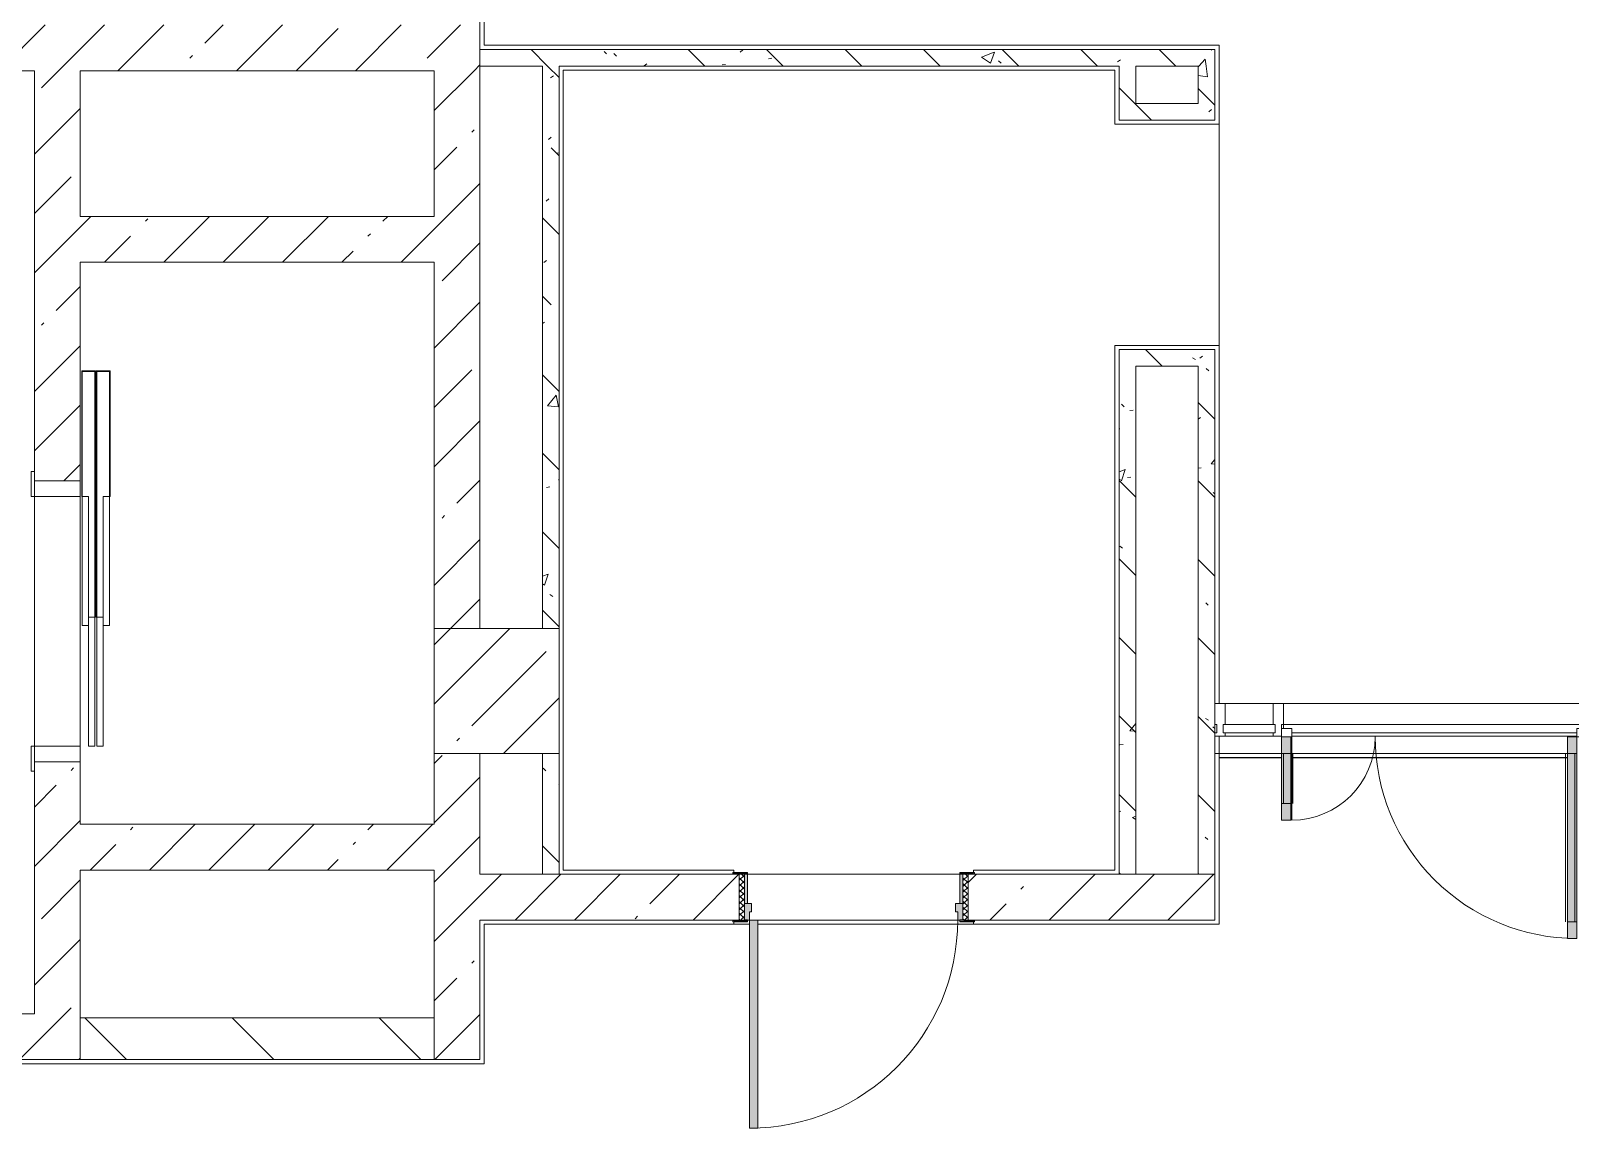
# Model space of a CAD drawing. Header units: millimetres. Extents: x -7229 to 193500, y -8553 to 29000.
# Drawn here: x 40222 to 47617, y 9900 to 15172 of the extents above; entities that cross this region are included whole.
import ezdxf

# ---------------------------------------------------------------- set-up
doc = ezdxf.new("R2010")
doc.units = ezdxf.units.MM
for name, color, linetype, lineweight, true_color in [('A-DETL-GENF-3', 7, 'Continuous', 5, 0xaaaaaa), ('A-DETL-GENF-4', 7, 'Continuous', 5, 0xe2e2e2), ('A-DOOR-1', 7, 'Continuous', 5, 0xaaaaaa), ('A-DOOR-2', 7, 'Continuous', 5, 0xe2e2e2), ('A-DOOR-FRAM-1', 7, 'Continuous', 5, 0xe2e2e2), ('A-DOOR-FRAM-2', 7, 'Continuous', 5, 0xaaaaaa), ('A-FLOR-1', 7, 'Continuous', 5, 0xaaaaaa), ('I-WALL-3', 7, 'Continuous', 5, 0x787878)]:
    doc.layers.add(name, color=color, linetype=linetype, lineweight=lineweight, true_color=true_color)
for name, color, linetype, lineweight in [('A-GLAZ-CURT', 7, 'Continuous', 5), ('A-GLAZ-CWMG', 7, 'Continuous', 5), ('A-WALL-1', 7, 'Continuous', 9), ('I-WALL', 7, 'Continuous', 5), ('S-COLS', 7, 'Continuous', 5)]:
    doc.layers.add(name, color=color, linetype=linetype, lineweight=lineweight)
pattern_1 = [(45, (0, 0), (-285.123, 285.123), []), (45, (285.12, 0), (-285.123, 285.123), [504.031, -100.806, 16.764, -84.042])]
pattern_2 = [(135, (0, 0), (-377.171, -377.171), [533.4, -88.9, 17.78, -88.9]), (135, (0, 376.94), (-377.171, -377.171), []), (50, (0, 0), (637.6445, -55.7866), [66.675, -733.425]), (355, (0, 0), (-123.349, 668.699), [53.34, -586.74]), (100.451, (53.14, -4.65), (514.299, 612.908), [56.665, -623.315]), (46.184, (0, 177.8), (948.776, -147.15), [100.012, -1100.137]), (96.636, (79.1, 165.5), (830.909, 865.997), [84.998, -934.973]), (351.184, (0, 177.8), (830.918, 865.988), [80.01, -880.11]), (21, (88.9, 133.35), (530.6506, -357.928), [66.675, -733.425]), (326, (88.9, 133.35), (216.308, 644.6585), [53.34, -586.74]), (71.451, (133.1, 103.5), (746.9596, 286.724), [56.665, -623.315]), (37.5, (0, 0), (10.8105, 295.9426), [16.764, -562.864, 16.764, -578.866, -588.962]), (37.5, (0, 0), (10.8105, 295.9426), [-1175.258, 16.764, -572.198]), (7.5, (0, 0), (233.8692, 350.6318), [16.764, -322.834, 16.764, -549.529, -224.472]), (7.5, (0, 0), (233.8692, 350.6318), [-905.891, 16.764, -207.708]), (327.5, (-198.25, 0), (474.5678, -20.0513), [16.764, -205.486, 16.764, -676.656, -920.115]), (327.5, (-198.25, 0), (474.5678, -20.0513), [-915.67, 16.764, -903.351]), (317.5, (-287.15, 0), (518.452, 88.9934), [16.764, -272.161, 16.764, -443.738, -653.415]), (317.5, (-287.15, 0), (518.452, 88.9934), [-749.427, 16.764, -636.651])]

# ---------------------------------------------------------------- blocks, each defined once
blk = doc.blocks.new('110_Дверь_СКБ_1Ст_Внутренняя1 - Д-11 1100x2100h_кладовые _все__ коридор _между помещениями блока столовой__ моечные _все_-32089417-1_2_1_птичка зашивка')
at = {"layer": 'A-DOOR-1'}
h = blk.add_hatch(dxfattribs=at)
h.set_pattern_fill('FP_59', color=256, style=0, pattern_type=2)
h.set_pattern_definition([(135, (1751.41, 174.685), (-14.14214, -14.14214), []), (225, (1751.41, 174.685), (14.14214, -14.14214), [])])
h.paths.add_polyline_path([(562.5, 110), (537.5, 104.3), (537.5, -110), (562.5, -110), (562.5, -12.9)])
at = {"layer": 'A-DOOR-2'}
h = blk.add_hatch(color=256, dxfattribs=at)
h.paths.add_polyline_path([(-512.5, 110), (-512.5, 30), (-477.5, 30), (-477.5, 70), (-487.5, 70), (-487.5, 110), (-497.5, 110)])
h.paths.add_polyline_path([(522.5, 110), (512.5, 110), (512.5, 70), (502.5, 70), (502.5, 30), (537.5, 30), (536.3, 110)])
at = {"layer": 'A-DOOR-FRAM-1'}
for points in [[(512.5, 1110), (472.5, 1110), (472.5, 110), (512.5, 110), (512.5, 1030.8)], [(-562.5, 118), (-567.5, 118), (-562.5, 110), (-497.5, 115.3), (-497.5, 118), (-537.5, 118)], [(562.5, 118), (522.5, 118), (522.5, 110), (592.5, 110), (587.5, 118)], [(-512.5, 30), (-512.5, -110), (-497.5, -110), (-497.5, 30)], [(522.5, 30), (522.5, -110), (537.5, -110), (537.5, 30)], [(-562.5, -110), (-567.5, -110), (-562.5, -118), (-497.5, -118), (-497.5, -110), (-537.5, -110)], [(522.5, -110), (522.5, -118), (592.5, -118), (587.5, -110), (537.5, -110)]]:
    blk.add_hatch(color=256, dxfattribs=at).paths.add_polyline_path(points)
at = {"layer": 'A-DOOR-FRAM-2'}
h = blk.add_hatch(dxfattribs=at)
h.set_pattern_fill('FP_60', color=256, style=0, pattern_type=2)
h.set_pattern_definition([(45, (-371.384, 174.685), (-14.1421, 14.1421), []), (135, (-371.384, 174.685), (-14.1421, -14.1421), [])])
h.paths.add_polyline_path([(-537.5, 110), (-537.5, -110), (-512.5, -110), (-512.5, 110)])
at = {"layer": 'A-DOOR-1'}
for p, q in [((512.5, 1110), (472.5, 1110)), ((472.5, 1110), (472.5, 110)), ((512.5, 110), (512.5, 1110)), ((472.5, 110), (512.5, 110))]:
    blk.add_line(p, q, dxfattribs=at)
blk.add_arc((512.5, 110), 1000, 90, 180, dxfattribs=at)
at = {"layer": 'A-DOOR-FRAM-2'}
for p, q in [((-497.5, 118), (-567.5, 118)), ((-567.5, 118), (-567.5, 110)), ((-567.5, 110), (-497.5, 110)), ((-512.5, 110), (-537.5, 110)), ((-537.5, 110), (-537.5, -110)), ((-487.5, 110), (-512.5, 110)), ((-512.5, 110), (-512.5, 30)), ((-512.5, -110), (-512.5, 110)), ((-497.5, 110), (-512.5, 110)), ((-512.5, 110), (-512.5, 109)), ((-512.5, 109), (-497.5, 109)), ((-497.5, 110), (-497.5, 118)), ((-497.5, 109), (-497.5, 110)), ((-487.5, 70), (-487.5, 110)), ((512.5, 110), (512.5, 70)), ((537.5, 110), (512.5, 110)), ((592.5, 118), (522.5, 118)), ((522.5, 118), (522.5, 110)), ((537.5, 110), (522.5, 110)), ((522.5, 110), (522.5, 109)), ((522.5, 110), (592.5, 110)), ((522.5, 109), (537.5, 109)), ((537.5, 30), (537.5, 110)), ((562.5, 110), (537.5, 110)), ((537.5, 110), (537.5, -110)), ((537.5, 109), (537.5, 110)), ((562.5, -110), (562.5, 110)), ((592.5, 110), (592.5, 118)), ((-512.5, 30), (-477.5, 30)), ((-497.5, 30), (-512.5, 30)), ((-512.5, 30), (-512.5, -110)), ((-497.5, -110), (-497.5, 30)), ((-477.5, 70), (-487.5, 70)), ((-477.5, 30), (-477.5, 70)), ((512.5, 70), (502.5, 70)), ((502.5, 70), (502.5, 30)), ((502.5, 30), (537.5, 30)), ((537.5, 30), (522.5, 30)), ((522.5, 30), (522.5, -110)), ((537.5, -110), (537.5, 30)), ((-497.5, -110), (-567.5, -110)), ((-567.5, -110), (-567.5, -118)), ((-567.5, -118), (-497.5, -118)), ((-537.5, -110), (-512.5, -110)), ((-512.5, -110), (-497.5, -110)), ((-497.5, -118), (-497.5, -110)), ((522.5, -110), (537.5, -110)), ((592.5, -110), (522.5, -110)), ((522.5, -110), (522.5, -118)), ((522.5, -118), (592.5, -118)), ((537.5, -110), (562.5, -110)), ((592.5, -118), (592.5, -110))]:
    blk.add_line(p, q, dxfattribs=at)
blk = doc.blocks.new('DOR_Дверь лифта - 1350х2050h-V102-1_2_1_птичка зашивка')
at = {"layer": 'A-DOOR-1'}
for p, q in [((-600, 125), (-720, 125)), ((-720, 125), (-720, 110)), ((-720, 110), (-600, 110)), ((-675, 110), (-675, -110)), ((-600, 110), (-675, 110)), ((-600, 110), (-600, 125)), ((600, 110), (-600, 110)), ((-600, 110), (-600, -110)), ((720, 125), (600, 125)), ((600, 125), (600, 110)), ((600, -110), (600, 110)), ((675, 110), (600, 110)), ((600, 110), (720, 110)), ((675, -110), (675, 110)), ((720, 110), (720, 125)), ((-675, -110), (-600, -110)), ((-600, -110), (600, -110)), ((-20, -120), (-20, -150)), ((600, -120), (-20, -120)), ((600, -110), (675, -110)), ((600, -150), (600, -120)), ((-600, -150), (-600, -180)), ((20, -150), (-600, -150)), ((-600, -180), (20, -180)), ((-600, -190), (-600, -220)), ((20, -190), (-600, -190)), ((-600, -220), (20, -220)), ((-20, -150), (600, -150)), ((-20, -220), (-20, -250)), ((600, -220), (-20, -220)), ((20, -180), (20, -150)), ((20, -220), (20, -190)), ((600, -250), (600, -220)), ((-20, -250), (600, -250))]:
    blk.add_line(p, q, dxfattribs=at)
at = {"layer": 'A-DOOR-FRAM-2'}
for p, q in [((600, -117), (600, -120)), ((1203, -117), (600, -117)), ((600, -120), (1200, -120)), ((1200, -120), (1200, -180)), ((1203, -183), (1203, -117)), ((1200, -180), (20, -180)), ((20, -180), (20, -183)), ((20, -183), (1203, -183)), ((1203, -187), (20, -187)), ((20, -187), (20, -190)), ((20, -190), (1200, -190)), ((1200, -190), (1200, -250)), ((1203, -253), (1203, -187)), ((600, -250), (600, -253)), ((1200, -250), (600, -250)), ((600, -253), (1203, -253))]:
    blk.add_line(p, q, dxfattribs=at)
blk = doc.blocks.new('Прямоугольный импост - Импост структурный с накладкой - 160мм Темный-32467808-1_2_1_птичка зашивка')
at = {"layer": 'A-GLAZ-CWMG'}
for p, q in [((-50, 40), (-50, 140)), ((-50, 140), (0, 140)), ((0, 140), (0, 40)), ((-40, 40), (-50, 40)), ((-50, -17), (-50, 0)), ((-50, 0), (-40, 0)), ((-40, 0), (-40, 40)), ((-10, 40), (-10, 0)), ((0, 40), (-10, 40)), ((-10, 0), (0, 0)), ((0, 0), (0, -17)), ((0, -17), (-50, -17))]:
    blk.add_line(p, q, dxfattribs=at)
blk = doc.blocks.new('Системная панель - Стекло - 40мм-32785804-1_2_1_птичка зашивка')
at = {"layer": 'A-GLAZ-CURT'}
for p, q in [((125, 0), (-125, 0)), ((-125, 0), (-125, -40)), ((125, -40), (125, 0)), ((-125, -40), (125, -40))]:
    blk.add_line(p, q, dxfattribs=at)
blk = doc.blocks.new('Дверь_Витражная_остекление_ - В-9-32786634-1_2_1_птичка зашивка')
at = {"layer": 'A-DETL-GENF-4'}
for points in [[(-684.5, 989), (-684.5, 20), (-639.5, 20), (-639.5, 989)], [(689.5, 420), (689.5, 20), (734.5, 20), (734.5, 420)]]:
    blk.add_hatch(color=256, dxfattribs=at).paths.add_polyline_path(points)
at = {"layer": 'A-DETL-GENF-3'}
for p, q in [((-684.5, 989), (-639.5, 989)), ((-684.5, 989), (-684.5, 20)), ((-639.5, 989), (-684.5, 989)), ((-684.5, 989), (-684.5, 20)), ((-639.5, 989), (-639.5, 20)), ((-639.5, 20), (-639.5, 989)), ((-684.5, 909), (-639.5, 909)), ((-674.5, 909), (-674.5, 100)), ((-630.5, 909), (-630.5, 100)), ((734.5, 420), (689.5, 420)), ((689.5, 420), (689.5, 20)), ((734.5, 420), (689.5, 420)), ((689.5, 420), (689.5, 20)), ((734.5, 420), (734.5, 20)), ((734.5, 20), (734.5, 420)), ((680.5, 340), (680.5, 100)), ((734.5, 340), (689.5, 340)), ((724.5, 340), (724.5, 100)), ((-684.5, 100), (-639.5, 100)), ((734.5, 100), (689.5, 100)), ((-639.5, 20), (-684.5, 20)), ((-684.5, 20), (-639.5, 20))]:
    blk.add_line(p, q, dxfattribs=at)
at = {"layer": 'A-DOOR-1'}
for p, q in [((-684.5, 989), (-684.5, 20)), ((684.5, 420), (684.5, 20)), ((-684.5, 20), (-734.5, 20)), ((-734.5, 20), (-734.5, -20)), ((-684.5, -20), (-684.5, 20)), ((734.5, 20), (684.5, 20)), ((684.5, 20), (684.5, -20)), ((734.5, -20), (734.5, 20)), ((-734.5, -20), (-684.5, -20)), ((684.5, -20), (734.5, -20))]:
    blk.add_line(p, q, dxfattribs=at)
for centre, radius, start, end in [((-684.5, 20), 969, 360, 90), ((684.5, 20), 400, 90, 180)]:
    blk.add_arc(centre, radius, start, end, dxfattribs=at)
blk = doc.blocks.new('Прямоугольный импост - Импост структурный с накладкой - 160мм Темный-32786259-1_2_1_птичка зашивка')
at = {"layer": 'A-GLAZ-CWMG'}
for p, q in [((46240, 11940), (47689, 11940)), ((46240, 11820), (46240, 11840)), ((46240, 11840), (47689, 11840)), ((47689, 11840), (47689, 11820)), ((46280, 11800), (47649, 11800)), ((46280, 11783), (47649, 11783))]:
    blk.add_line(p, q, dxfattribs=at)
blk = doc.blocks.new('Прямоугольный импост - Импост структурный с накладкой - 160мм Темный-32785802-1_2_1_птичка зашивка')
at = {"layer": 'A-GLAZ-CWMG'}
for p, q in [((45960, 11940), (46190, 11940)), ((45960, 11783), (46190, 11783))]:
    blk.add_line(p, q, dxfattribs=at)
blk = doc.blocks.new('Прямоугольный импост - Импост структурный с накладкой - 160мм Темный-V128-1_2_1_птичка зашивка')
at = {"layer": 'A-GLAZ-CWMG'}
for p, q in [((-25, 40), (-25, 140)), ((-25, 140), (25, 140)), ((25, 140), (25, 40)), ((-15, 40), (-25, 40)), ((-15, 20), (-15, 40)), ((15, 40), (15, 0)), ((25, 40), (15, 40)), ((15, 0), (25, 0)), ((25, 0), (25, -17)), ((25, -17), (-15, -17))]:
    blk.add_line(p, q, dxfattribs=at)

msp = doc.modelspace()

# ---------------------------------------------------------------- hatches: boundary and pattern name
at = {"layer": 'I-WALL'}
h = msp.add_hatch(dxfattribs=at)
h.set_pattern_fill('FP_1', color=256, style=0, pattern_type=2)
h.set_pattern_definition(pattern_1)
h.paths.add_polyline_path([(40561.1, 14980), (42380, 14980), (42380, 15200), (38760, 15200), (38760, 14980), (40460, 14980)])
h = msp.add_hatch(dxfattribs=at)
h.set_pattern_fill('FP_1', color=256, style=0, pattern_type=2)
h.set_pattern_definition(pattern_1)
h.paths.add_polyline_path([(40240, 14280), (40460, 14280), (40460, 14980), (40240, 14979.6), (40240, 14918.1)])
h = msp.add_hatch(dxfattribs=at)
h.set_pattern_fill('FP_1', color=256, style=0, pattern_type=2)
h.set_pattern_definition(pattern_1)
h.paths.add_polyline_path([(42346.8, 12300), (42380, 12300), (42380, 14980), (42160, 14980), (42160, 12300)])
h = msp.add_hatch(dxfattribs=at)
h.set_pattern_fill('FP_1', color=256, style=0, pattern_type=2)
h.set_pattern_definition(pattern_1)
h.paths.add_polyline_path([(40309.3, 10230), (40460, 10230), (40460, 11660), (40240, 11660), (40240, 10230)])
h.paths.add_polyline_path([(40460, 13010), (40460, 14280), (40240, 14280), (40240, 13010)])
h = msp.add_hatch(dxfattribs=at)
h.set_pattern_fill('FP_1', color=256, style=0, pattern_type=2)
h.set_pattern_definition(pattern_1)
h.paths.add_polyline_path([(40561.1, 14060), (42160, 14060), (42160, 14280), (40460, 14280), (40460, 14060)])
h = msp.add_hatch(dxfattribs=at)
h.set_pattern_fill('FP_1', color=256, style=0, pattern_type=2)
h.set_pattern_definition(pattern_1)
h.paths.add_polyline_path([(42380, 10230), (42380, 11700), (42160, 11700), (42160, 10230), (42346.8, 10230)])
h = msp.add_hatch(dxfattribs=at)
h.set_pattern_fill('FP_1', color=256, style=0, pattern_type=2)
h.set_pattern_definition(pattern_1)
h.paths.add_polyline_path([(40460, 11140), (42160, 11140), (42160, 11360), (40460, 11360), (40460, 11188.5)])
h = msp.add_hatch(dxfattribs=at)
h.set_pattern_fill('FP_1', color=256, style=0, pattern_type=2)
h.set_pattern_definition(pattern_1)
h.paths.add_polyline_path([(44755, 10900), (45910, 10900), (45910, 11120), (44725, 11120), (44725, 10900), (44750, 10900)])
h.paths.add_polyline_path([(42380, 10900), (43625, 10900), (43625, 11120), (42380, 11120)])
h = msp.add_hatch(dxfattribs=at)
h.set_pattern_fill('FP_1', color=256, style=0, pattern_type=2)
h.set_pattern_definition(pattern_1)
h.paths.add_polyline_path([(38780, 10230), (40240, 10230), (40240, 10450), (38760, 10450), (38760, 10230), (38775.4, 10230)])
h = msp.add_hatch(dxfattribs=at)
h.set_pattern_fill('FP_19', color=256, style=0, pattern_type=2)
h.set_pattern_definition([(135, (0, 0), (-353.5534, -353.5534), [])])
h.paths.add_polyline_path([(40460, 10230), (42160, 10230), (42160, 10430), (40460, 10430)])
at = {"layer": 'I-WALL-3'}
h = msp.add_hatch(dxfattribs=at)
h.set_pattern_fill('FP_31', color=256, style=0, pattern_type=2)
h.set_pattern_definition(pattern_2)
h.paths.add_polyline_path([(45450, 15002.5), (45910, 15002.5), (45904.6, 15082.5), (42380, 15082.5), (42380, 15002.5), (45430, 15002.5)])
h = msp.add_hatch(dxfattribs=at)
h.set_pattern_fill('FP_31', color=256, style=0, pattern_type=2)
h.set_pattern_definition(pattern_2)
h.paths.add_polyline_path([(42760, 11120), (42760, 11700), (42680, 11700), (42680, 11120)])
h.paths.add_polyline_path([(42760, 12300), (42760, 15002.5), (42680, 15002.5), (42680, 12300)])
h = msp.add_hatch(dxfattribs=at)
h.set_pattern_fill('FP_31', color=256, style=0, pattern_type=2)
h.set_pattern_definition(pattern_2)
h.paths.add_polyline_path([(45530, 14742.5), (45530, 15002.5), (45450, 15002.5), (45450, 14742.5)])
h = msp.add_hatch(dxfattribs=at)
h.set_pattern_fill('FP_31', color=256, style=0, pattern_type=2)
h.set_pattern_definition(pattern_2)
h.paths.add_polyline_path([(45910, 14822.5), (45910, 15002.5), (45830, 15002.5), (45830, 14822.5)])
h = msp.add_hatch(dxfattribs=at)
h.set_pattern_fill('FP_31', color=256, style=0, pattern_type=2)
h.set_pattern_definition(pattern_2)
h.paths.add_polyline_path([(45910, 14742.5), (45910, 14822.5), (45530, 14822.5), (45530, 14742.5)])
h = msp.add_hatch(dxfattribs=at)
h.set_pattern_fill('FP_31', color=256, style=0, pattern_type=2)
h.set_pattern_definition(pattern_2)
h.paths.add_polyline_path([(45450, 13560), (45830, 13560), (45830, 13640), (45450, 13640)])
h = msp.add_hatch(dxfattribs=at)
h.set_pattern_fill('FP_31', color=256, style=0, pattern_type=2)
h.set_pattern_definition(pattern_2)
h.paths.add_polyline_path([(45910, 11120), (45910, 13640), (45830, 13640), (45830, 11120)])
h = msp.add_hatch(dxfattribs=at)
h.set_pattern_fill('FP_31', color=256, style=0, pattern_type=2)
h.set_pattern_definition(pattern_2)
h.paths.add_polyline_path([(45450, 11120), (45530, 11120), (45530, 13560), (45450, 13560), (45450, 11140)])
at = {"layer": 'S-COLS'}
h = msp.add_hatch(dxfattribs=at)
h.set_pattern_fill('FP_1', color=256, style=0, pattern_type=2)
h.set_pattern_definition(pattern_1)
h.paths.add_polyline_path([(42680, 11700), (42760, 11700), (42760, 12300), (42160, 12300), (42160, 11700), (42380, 11700)])

# ---------------------------------------------------------------- linework, layer by layer
at = {"layer": 'A-FLOR-1'}
for p, q in [((42400, 16680), (42400, 15102.5)), ((42400, 15102.5), (45930, 15102.5)), ((45930, 15102.5), (45930, 11940)), ((42780, 14982.5), (42780, 11140)), ((45430, 14982.5), (42780, 14982.5)), ((45430, 14723.6), (45430, 14982.5)), ((45930, 14723.6), (45430, 14723.6)), ((45430, 11140), (45430, 13660)), ((45430, 13660), (45930, 13660)), ((45930, 11783), (45930, 11679)), ((46230, 11680), (45930, 11680)), ((45930, 11680), (45930, 10880)), ((45930, 11679), (46230, 11679)), ((47604, 11680), (46275, 11680)), ((46275, 11679), (47604, 11679)), ((42780, 11140), (43600, 11140)), ((43600, 11140), (43600, 11128)), ((44750, 11128), (44750, 11140)), ((44750, 11140), (45430, 11140)), ((43675, 10880), (42400, 10880)), ((42400, 10880), (42400, 10210)), ((43600, 10892), (43600, 10880)), ((43600, 10880), (43675, 10880)), ((43715, 10880), (44750, 10880)), ((45930, 10880), (43715, 10880)), ((44750, 10880), (44750, 10892)), ((42400, 10210), (38740, 10210))]:
    msp.add_line(p, q, dxfattribs=at)
at = {"layer": 'A-WALL-1'}
for p, q in [((42680, 11120), (42760, 11120)), ((45450, 11120), (45530, 11120)), ((45830, 11120), (45910, 11120)), ((40460, 10430), (40460, 10230)), ((42160, 10230), (42160, 10430))]:
    msp.add_line(p, q, dxfattribs=at)
at = {"layer": 'I-WALL'}
for p, q in [((42380, 12300), (42380, 16700)), ((45910, 15082.5), (42380, 15082.5)), ((42380, 15082.5), (42380, 15002.5)), ((45910, 14742.5), (45910, 15082.5)), ((38760, 14980), (40240, 14980)), ((40240, 14980), (40240, 13010)), ((40460, 14980), (42160, 14980)), ((40460, 14280), (40460, 14980)), ((42160, 14980), (42160, 14280)), ((42380, 15002.5), (42680, 15002.5)), ((42680, 15002.5), (42680, 12300)), ((42760, 15002.5), (45450, 15002.5)), ((42760, 12300), (42760, 15002.5)), ((45450, 15002.5), (45450, 14742.5)), ((45530, 15002.5), (45830, 15002.5)), ((45530, 14822.5), (45530, 15002.5)), ((45830, 15002.5), (45830, 14822.5)), ((45830, 14822.5), (45530, 14822.5)), ((45450, 14742.5), (45910, 14742.5)), ((42160, 14280), (40460, 14280)), ((40460, 13010), (40460, 14060)), ((40460, 14060), (42160, 14060)), ((42160, 14060), (42160, 12300)), ((45910, 13640), (45450, 13640)), ((45450, 13640), (45450, 11120)), ((45910, 10900), (45910, 13640)), ((45530, 13560), (45830, 13560)), ((45530, 11120), (45530, 13560)), ((45830, 13560), (45830, 11120)), ((40240, 13010), (40460, 13010)), ((42160, 12300), (42380, 12300)), ((42680, 12300), (42760, 12300)), ((42160, 11700), (42160, 11360)), ((42380, 11700), (42160, 11700)), ((42380, 11120), (42380, 11700)), ((42680, 11700), (42680, 11120)), ((42760, 11700), (42680, 11700)), ((42760, 11120), (42760, 11700)), ((46230, 11700), (45910, 11700)), ((47604, 11700), (46275, 11700)), ((40240, 11660), (40240, 10450)), ((40460, 11660), (40240, 11660)), ((40460, 11360), (40460, 11660)), ((42160, 11360), (40460, 11360)), ((40460, 11140), (42160, 11140)), ((40460, 10430), (40460, 11140)), ((42160, 11140), (42160, 10430)), ((42680, 11120), (42380, 11120)), ((43595, 11120), (42760, 11120)), ((43665, 11120), (44685, 11120)), ((45450, 11120), (44755, 11120)), ((45830, 11120), (45530, 11120)), ((42380, 10230), (42380, 10900)), ((42380, 10900), (43595, 10900)), ((44675, 10900), (43715, 10900)), ((44755, 10900), (45910, 10900)), ((40240, 10450), (38760, 10450)), ((42160, 10430), (40460, 10430)), ((38760, 10230), (42380, 10230))]:
    msp.add_line(p, q, dxfattribs=at)
at = {"layer": 'S-COLS'}
for p, q in [((42680, 12300), (42160, 12300)), ((42160, 12300), (42160, 11700)), ((42760, 12300), (42680, 12300)), ((42760, 11700), (42760, 12300)), ((42160, 11700), (42680, 11700)), ((42680, 11700), (42760, 11700))]:
    msp.add_line(p, q, dxfattribs=at)

# ---------------------------------------------------------------- block references
at = {"layer": 'A-DOOR-1'}
for name, p, rotation in [('DOR_Дверь лифта - 1350х2050h-V102-1_2_1_птичка зашивка', (40350, 12335), 90), ('Дверь_Витражная_остекление_ - В-9-32786634-1_2_1_птичка зашивка', (46964.5, 11800), 180), ('110_Дверь_СКБ_1Ст_Внутренняя1 - Д-11 1100x2100h_кладовые _все__ коридор _между помещениями блока столовой__ моечные _все_-32089417-1_2_1_птичка зашивка', (44187.5, 11010), 180)]:
    msp.add_blockref(name, p, dxfattribs=dict(at, rotation=rotation))
at = {"layer": 'A-GLAZ-CURT', "rotation": 180}
msp.add_blockref('Системная панель - Стекло - 40мм-32785804-1_2_1_птичка зашивка', (46075, 11800), dxfattribs=at)
at = {"layer": 'A-GLAZ-CWMG', "extrusion": (0, 0, -1)}
for name, p in [('Прямоугольный импост - Импост структурный с накладкой - 160мм Темный-32467808-1_2_1_птичка зашивка', (-45910, 11800)), ('Прямоугольный импост - Импост структурный с накладкой - 160мм Темный-V128-1_2_1_птичка зашивка', (-46215, 11800))]:
    msp.add_blockref(name, p, dxfattribs=at)
at = {"layer": 'A-GLAZ-CWMG'}
for name in ['Прямоугольный импост - Импост структурный с накладкой - 160мм Темный-32785802-1_2_1_птичка зашивка', 'Прямоугольный импост - Импост структурный с накладкой - 160мм Темный-32786259-1_2_1_птичка зашивка']:
    msp.add_blockref(name, (0, 0), dxfattribs=at)

doc.saveas('drawing.dxf')
